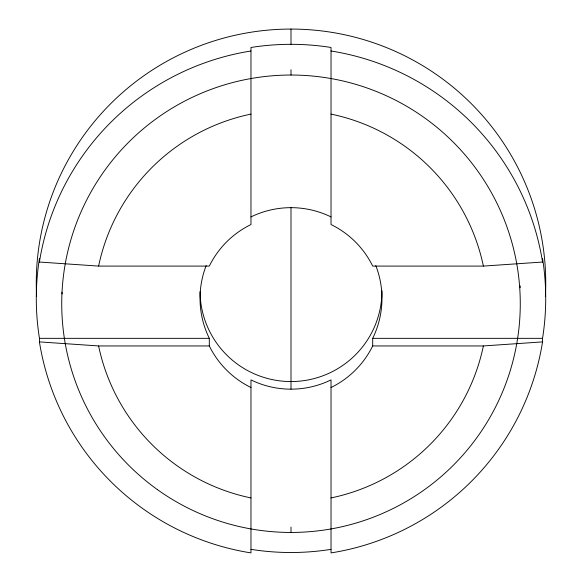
<?xml version="1.0" encoding="UTF-8"?>
<svg xmlns="http://www.w3.org/2000/svg" width="582" height="582" viewBox="0 0 582 582"><rect width="100%" height="100%" fill="white"/><g stroke="black" fill="none" stroke-linecap="round" stroke-linejoin="round"><path stroke-width="0.87" d="M483.373 266.09L542.548 262.038L542.548 258.481A254.712 254.094 0 0 1 542.548 338.338L542.548 341.896A254.734 254.116 0 0 1 331.027 552.907L331.027 379.901A90.974 90.748 0 0 1 250.973 379.908L250.973 552.9A254.734 254.116 0 0 1 39.423 341.896L39.452 338.338A254.712 254.094 0 0 1 39.452 258.481L39.452 262.038L98.627 266.09L209.309 266.09A90.967 90.748 0 0 1 250.973 224.528L250.973 47.477A254.712 254.094 0 0 1 331.027 47.477L331.027 224.528A90.967 90.748 0 0 1 372.691 266.09L483.373 266.09A196.505 196.025 0 0 0 331.027 114.101M331.027 387.51A90.967 90.748 0 0 0 372.691 345.948L483.373 345.948L542.548 341.896M39.452 338.338L209.309 338.338L209.309 345.948A90.967 90.748 0 0 0 250.973 387.51M372.691 345.948L372.691 338.338L542.548 338.338M209.309 345.948L98.627 345.948L39.452 341.896M545.392 296.558A254.741 254.123 0 0 0 291 29.071L291 44.319M291 69.702L291 75.056M291 207.316L291 389.162M291 527.066L291 532.421M520.228 285.908A229.272 228.711 0 0 1 520.184 287.704M62.078 293.99A229.272 228.711 0 0 1 61.99 292.193M36.615 296.558A254.741 254.123 0 0 1 291 29.071M331.027 549.35A254.712 254.094 0 0 1 250.973 549.35M39.423 262.009A254.734 254.116 0 0 1 250.951 50.998M331.027 50.998A254.734 254.116 0 0 1 542.555 262.009M375.805 265.581A90.974 90.748 0 0 1 372.691 338.338M209.309 338.338A90.974 90.748 0 0 1 206.188 265.581M250.973 216.919A90.974 90.748 0 0 1 331.027 216.919M381.974 290.804A90.974 90.748 0 0 1 291.444 381.552A90.974 90.748 0 0 1 200.033 291.691M483.373 345.955A196.505 196.025 0 0 1 331.027 497.93M250.958 497.93A196.505 196.025 0 0 1 98.613 345.955M98.613 266.076A196.505 196.025 0 0 1 250.958 114.101M157.453 489.644A229.272 228.711 0 0 0 519.166 326.16A229.272 228.711 0 0 0 196.389 95.412A229.272 228.711 0 0 0 157.453 489.644"/></g></svg>
